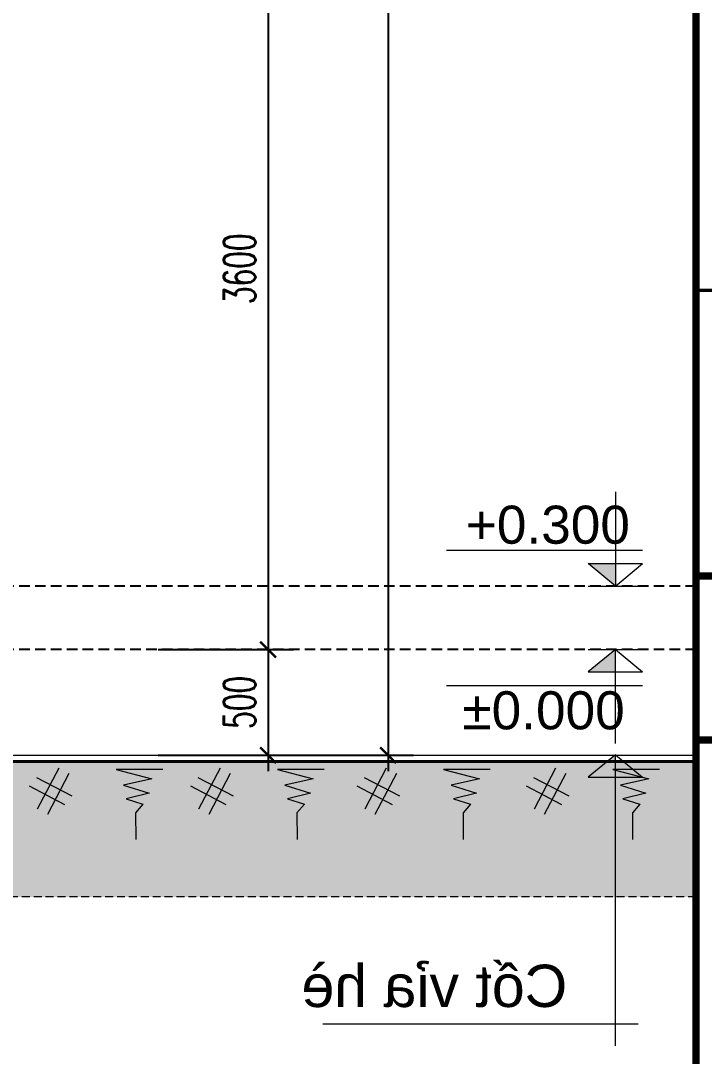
# Model space of a CAD drawing. Header units: millimetres. Extents: x -229618 to 2906, y -178063 to 96806.
# Drawn here: x -161641 to -158409, y -153028 to -148132 of the extents above; entities that cross this region are included whole.
import ezdxf
from ezdxf.enums import TextEntityAlignment as Align

# ---------------------------------------------------------------- set-up
doc = ezdxf.new("R2010")
doc.units = ezdxf.units.MM
doc.header["$LTSCALE"] = 200
doc.header["$MEASUREMENT"] = 0
doc.header["$PDMODE"] = 3
doc.header["$PDSIZE"] = 50
doc.linetypes.add('CENTER', pattern=[2, 1.25, -0.25, 0.25, -0.25])
doc.linetypes.add('DASHED2', pattern=[0.375, 0.25, -0.125])
doc.layers.get('0').update_dxf_attribs({"color": 95, "linetype": 'CONTINUOUS'})
doc.layers.get('DEFPOINTS').update_dxf_attribs({"linetype": 'CONTINUOUS'})
for name, color, linetype, lineweight in [('cat', 1, 'CONTINUOUS', 40), ('hatch', 250, 'CONTINUOUS', 5), ('nho', 252, 'CONTINUOUS', 15), ('thay', 7, 'CONTINUOUS', 18)]:
    doc.layers.add(name, color=color, linetype=linetype, lineweight=lineweight)
for name, color, linetype in [('DIM', 251, 'CONTINUOUS'), ('KHUNGTEN', 7, 'CONTINUOUS'), ('TEXT', 33, 'CONTINUOUS'), ('TRUC', 251, 'CENTER')]:
    doc.layers.add(name, color=color, linetype=linetype)
doc.styles.add('Arial N  iso', font='vnarialn_0.ttf')
doc.styles.add('Scale', font='vnsimli.shx', dxfattribs={"width": 0.65, "bigfont": 'bigfont.shx'})
doc.dimstyles.new('Scale', dxfattribs={"dimscale": 75, "dimtxt": 2, "dimasz": 1, "dimexe": 1.6, "dimexo": 0, "dimgap": 0.8, "dimtad": 1, "dimdec": 0, "dimzin": 0, "dimdsep": 46, "dimtxsty": 'Scale', "dimblk": 'ARCHTICK', "dimcen": 0.1, "dimdle": 1, "dimclrd": 256, "dimclre": 256, "dimclrt": 3, "dimadec": 0, "dimazin": 0, "dimtfac": 1, "dimtdec": 0, "dimtix": 1, "dimtmove": 2, "dimatfit": 3, "dimldrblk": 'ARCHTICK', "dimfxl": 0, "dimtolj": 1, "dimtzin": 0, "dimarcsym": 0})

# ---------------------------------------------------------------- blocks, each defined once
blk = doc.blocks.new('KhungA3')
at = {"layer": 'KHUNGTEN', "color": 4, "const_width": 0.466}
blk.add_lwpolyline([(365.131, 295.639), (411.131, 295.639), (411.131, 8.987), (365.131, 8.987)], close=True, dxfattribs=at)
at = {"layer": 'KHUNGTEN', "color": 8, "const_width": 0.207}
blk.add_lwpolyline([(365.131, 87.008), (411.131, 87.008)], dxfattribs=at)
at = {"layer": 'KHUNGTEN', "color": 4, "const_width": 0.466}
for points in [[(365.131, 69.008), (411.131, 69.008)], [(365.131, 58.66), (411.131, 58.66)]]:
    blk.add_lwpolyline(points, dxfattribs=at)
blk = doc.blocks.new('_ArchTick')
at = {"color": 0, "linetype": 'ByBlock', "const_width": 0.15}
blk.add_lwpolyline([(-0.5, -0.5), (0.5, 0.5)], dxfattribs=at)
blk = doc.blocks.new('*D2352')
at = {"layer": 'DEFPOINTS', "color": 0, "linetype": 'Continuous'}
for p in [(-160990.4, -147504.9), (-160990.4, -151104.9), (-160471, -151104.9)]:
    blk.add_point(p, dxfattribs=at)
at = {"layer": 'DIM', "linetype": 'Continuous', "lineweight": -2}
for p, q in [((-160471, -147429.9), (-160471, -151179.9)), ((-160990.4, -147504.9), (-160351, -147504.9)), ((-160990.4, -151104.9), (-160351, -151104.9))]:
    blk.add_line(p, q, dxfattribs=at)
at = {"layer": 'DIM', "linetype": 'Continuous', "lineweight": -2, "xscale": 75, "yscale": 75, "zscale": 75}
for p, rotation in [((-160471, -147504.9), 90), ((-160471, -151104.9), 270)]:
    blk.add_blockref('_ArchTick', p, dxfattribs=dict(at, rotation=rotation))
at = {"layer": 'DIM', "color": 3, "linetype": 'Continuous', "insert": (-160606, -149304.9), "char_height": 150, "attachment_point": 5, "rotation": 90, "style": 'Scale'}
blk.add_mtext('\\A1;3600', dxfattribs=at)
blk = doc.blocks.new('*D2353')
at = {"layer": 'DEFPOINTS', "color": 0, "linetype": 'Continuous'}
for p in [(-160990.4, -151104.9), (-160990.4, -151604.9), (-160471, -151604.9)]:
    blk.add_point(p, dxfattribs=at)
at = {"layer": 'DIM', "linetype": 'Continuous', "lineweight": -2}
for p, q in [((-160471, -151029.9), (-160471, -151679.9)), ((-160990.4, -151104.9), (-160351, -151104.9)), ((-160990.4, -151604.9), (-160351, -151604.9))]:
    blk.add_line(p, q, dxfattribs=at)
at = {"layer": 'DIM', "linetype": 'Continuous', "lineweight": -2, "xscale": 75, "yscale": 75, "zscale": 75}
for p, rotation in [((-160471, -151104.9), 90), ((-160471, -151604.9), 270)]:
    blk.add_blockref('_ArchTick', p, dxfattribs=dict(at, rotation=rotation))
at = {"layer": 'DIM', "color": 3, "linetype": 'Continuous', "insert": (-160606, -151354.9), "char_height": 150, "attachment_point": 5, "rotation": 90, "style": 'Scale'}
blk.add_mtext('\\A1;500', dxfattribs=at)
blk = doc.blocks.new('*D2354')
at = {"layer": 'DEFPOINTS', "color": 0, "linetype": 'Continuous'}
for p in [(-160990.4, -139004.9), (-160990.4, -151604.9), (-159903.3, -151604.9)]:
    blk.add_point(p, dxfattribs=at)
at = {"layer": 'DIM', "linetype": 'Continuous', "lineweight": -2}
for p, q in [((-159903.3, -138929.9), (-159903.3, -151679.9)), ((-160990.4, -139004.9), (-159783.3, -139004.9)), ((-160990.4, -151604.9), (-159783.3, -151604.9))]:
    blk.add_line(p, q, dxfattribs=at)
at = {"layer": 'DIM', "linetype": 'Continuous', "lineweight": -2, "xscale": 75, "yscale": 75, "zscale": 75}
for p, rotation in [((-159903.3, -139004.9), 90), ((-159903.3, -151604.9), 270)]:
    blk.add_blockref('_ArchTick', p, dxfattribs=dict(at, rotation=rotation))
at = {"layer": 'DIM', "color": 3, "linetype": 'Continuous', "insert": (-160038.3, -145304.9), "char_height": 150, "attachment_point": 5, "rotation": 90, "style": 'Scale'}
blk.add_mtext('\\A1;12600', dxfattribs=at)
blk = doc.blocks.new('cao do')
at = {"layer": 'thay'}
for p, q in [((0, 444.6), (0, 0)), ((798.2, 170.2), (-128.3, 170.2)), ((0, 0), (-127.9, 106.1)), ((127.9, 106.1), (-127.9, 106.1)), ((0, 0), (127.9, 106.1))]:
    blk.add_line(p, q, dxfattribs=at)
at = {"layer": 'thay', "ltscale": 600}
blk.add_line((128.3, 0), (-128.3, 0), dxfattribs=at)
at = {"layer": 'thay', "color": 150, "ltscale": 600}
blk.add_solid([(0, 0), (0, 106.1), (127.9, 106.1)], dxfattribs=at)
at = {"layer": 'TEXT', "style": 'Arial N  iso'}
blk.add_attdef('%%P0.000', text='', height=200, dxfattribs=at).set_placement((69.5, 290), align=Align.MIDDLE_LEFT)
blk = doc.blocks.new('nendat')
at = {"layer": 'hatch', "linetype": 'Continuous'}
for p, q in [((7.2, 103.2), (108.6, -90)), ((-56.8, -29.8), (110.3, 57.9)), ((-40.9, 77.9), (60.5, -115.2)), ((-21.9, -70.2), (145.2, 17.5))]:
    blk.add_line(p, q, dxfattribs=at)
blk = doc.blocks.new('cotviahe')
at = {"layer": 'thay'}
for p, q in [((0, 0), (-127.9, -106.1)), ((0, 0), (127.9, -106.1)), ((127.9, -106.1), (-127.9, -106.1))]:
    blk.add_line(p, q, dxfattribs=at)
at = {"layer": 'thay', "linetype": 'Continuous'}
for p, q in [((0, -1376), (0, 0)), ((1382.8, -1271.9), (-107.1, -1271.9))]:
    blk.add_line(p, q, dxfattribs=at)
at = {"layer": 'thay', "color": 150, "ltscale": 600}
blk.add_solid([(0, 0), (0, -106.1), (127.9, -106.1)], dxfattribs=at)
at = {"layer": 'TEXT', "linetype": 'Continuous', "style": 'Arial N  iso'}
blk.add_text('Cèt vØa hÌ', height=200, dxfattribs=at).set_placement((855.6, -1082.3), align=Align.MIDDLE)

msp = doc.modelspace()

# ---------------------------------------------------------------- hatches: boundary and pattern name
at = {"layer": 'hatch', "linetype": 'DASHED2', "ltscale": 0.75}
h = msp.add_hatch(dxfattribs=at)
h.set_pattern_fill('AR-CONC', color=251, scale=50, style=0)
h.set_pattern_definition([(130, (-189951.2, -152304.86), (-358.63, -31.376), [37.5, -412.5]), (185, (-189951.2, -152304.86), (69.3757, 376.096), [30, -330]), (79.5486, (-189981.1, -152307.48), (-289.2547, 344.7198), [31.87, -350.571]), (133.8158, (-189951.2, -152204.86), (-533.6205, -82.7595), [56.25, -618.75]), (83.3644, (-189995.7, -152211.76), (-467.331, 487.059), [47.805, -525.8565]), (188.8158, (-189951.2, -152204.86), (-467.331, 487.059), [45, -495]), (159, (-190001.2, -152229.86), (-298.4535, -201.3094), [37.5, -412.5]), (214, (-190001.2, -152229.86), (-121.6577, 362.575), [30, -330]), (108.5486, (-190026.1, -152246.64), (-420.1113, 161.2652), [31.87, -350.571]), (142.5, (-189951.21, -152304.86), (-6.07993, 166.44693), [0, -326, 0, -335, 0, -331.25]), (172.5, (-189951.21, -152304.86), (-131.5348, 197.2059), [0, -191, 0, -318.5, 0, -126.25]), (212.5, (-189839.71, -152304.86), (-266.9112, -11.27744), [0, -125, 0, -390, 0, -517.5]), (222.5, (-189789.71, -152304.86), (-291.593, 50.0525), [0, -162.5, 0, -259, 0, -367.5])])
h.paths.add_polyline_path([(-185267.2, -152274.9), (-185267.2, -151584.9), (-182330.3, -151584.9), (-182330.3, -150984.9), (-174505.3, -150984.9), (-174505.3, -151584.9), (-162345.3, -151584.9), (-162345.3, -151634.9), (-158448, -151634.9), (-158448, -152274.9)])

# ---------------------------------------------------------------- linework, layer by layer
at = {"layer": 'cat', "linetype": 'Continuous'}
msp.add_line((-162345.3, -151634.9), (-158448, -151634.9), dxfattribs=at)
at = {"layer": 'hatch', "color": 251, "linetype": 'DASHED2', "ltscale": 0.75}
msp.add_line((-158448, -152274.9), (-185267.2, -152274.9), dxfattribs=at)
at = {"layer": 'nho', "linetype": 'Continuous'}
for points in [[(-160969, -151671.9), (-161190.2, -151671.9), (-161020.3, -151716.9), (-161154.8, -151747.1), (-161033.9, -151784.8), (-161142.8, -151810.9), (-161062.7, -151836.4), (-161098, -151876.4), (-161097, -152003.3)], [(-160206, -151671.9), (-160427.3, -151671.9), (-160257.4, -151716.9), (-160391.9, -151747.1), (-160270.9, -151784.8), (-160379.9, -151810.9), (-160299.8, -151836.4), (-160335, -151876.4), (-160334, -152003.3)], [(-159420.4, -151671.9), (-159641.7, -151671.9), (-159471.8, -151716.9), (-159606.3, -151747.1), (-159485.4, -151784.8), (-159594.3, -151810.9), (-159514.2, -151836.4), (-159549.5, -151876.4), (-159548.4, -152003.3)], [(-158619.7, -151671.9), (-158841, -151671.9), (-158671.1, -151716.9), (-158805.6, -151747.1), (-158684.6, -151784.8), (-158793.6, -151810.9), (-158713.5, -151836.4), (-158748.7, -151876.4), (-158747.7, -152003.3)]]:
    msp.add_lwpolyline(points, dxfattribs=at)
at = {"layer": 'thay', "linetype": 'Continuous'}
msp.add_line((-162345.3, -151604.9), (-158448, -151604.9), dxfattribs=at)
at = {"layer": 'TRUC', "linetype": 'DASHED2'}
for p, q in [((-158448, -150804.9), (-185224.6, -150804.9)), ((-158448, -151104.9), (-185224.6, -151104.9))]:
    msp.add_line(p, q, dxfattribs=at)

# ---------------------------------------------------------------- block references
at = {"layer": 'hatch', "linetype": 'Continuous', "xscale": -1}
for p in [(-161453.8, -151769.1), (-160690.9, -151769.1), (-159905.3, -151769.1), (-159104.6, -151769.1)]:
    msp.add_blockref('nendat', p, dxfattribs=at)
at = {"layer": 'KHUNGTEN', "xscale": 75, "yscale": 75, "zscale": 75.00000000000009}
msp.add_blockref('KhungA3', (-185832.8, -155932.6), dxfattribs=at)
at = {"layer": 'thay', "linetype": 'Continuous'}
ref = msp.add_blockref('cao do', (-158829.2, -150804.9), dxfattribs=dict(at, xscale=-1))
ref.add_attrib('%%P0.000', '+0.300', dxfattribs={"layer": 'TEXT', "height": 180, "style": 'Arial N  iso'}).set_placement((-159536.3, -150514.9), align=Align.MIDDLE_LEFT)
ref = msp.add_blockref('cao do', (-158829.2, -151104.9), dxfattribs=dict(at, rotation=180))
ref.add_attrib('%%P0.000', '%%p0.000', dxfattribs={"layer": 'TEXT', "height": 180, "style": 'Arial N  iso'}).set_placement((-159552.1, -151392.4), align=Align.MIDDLE_LEFT)
at = {"layer": 'thay', "linetype": 'Continuous', "xscale": -1}
msp.add_blockref('cotviahe', (-158829.2, -151602.5), dxfattribs=at)

# ---------------------------------------------------------------- dimensions: what is measured, and where the dimension line sits
at = {"layer": 'DIM', "linetype": 'Continuous'}
for base, p1, p2, picture, middle in [((-159903.3, -151604.9), (-160990.4, -139004.9), (-160990.4, -151604.9), '*D2354', (-160038.3, -145304.9)), ((-160471, -151104.9), (-160990.4, -147504.9), (-160990.4, -151104.9), '*D2352', (-160606, -149304.9)), ((-160471, -151604.9), (-160990.4, -151104.9), (-160990.4, -151604.9), '*D2353', (-160606, -151354.9))]:
    dim = msp.add_linear_dim(base=base, p1=p1, p2=p2, angle=90, dimstyle='Scale', dxfattribs=at)
    dim.commit()
    dim.dimension.update_dxf_attribs({"geometry": picture, "text_midpoint": middle})

doc.saveas('drawing.dxf')
